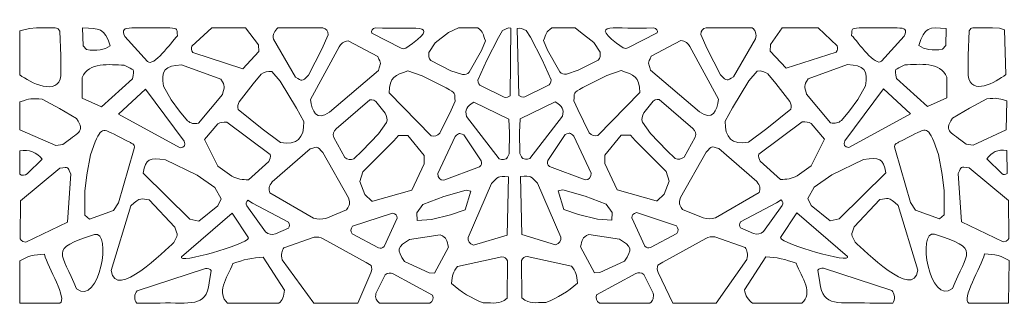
# Model space of a CAD drawing. Header units: centimetres. Extents: x -45 to 63, y 12 to 28.
# Drawn here: x -45.2 to 8.7, y 12.1 to 27.9 of the extents above; entities that cross this region are included whole.
import ezdxf

# ---------------------------------------------------------------- set-up
doc = ezdxf.new("R2010")
doc.units = ezdxf.units.CM
doc.header["$MEASUREMENT"] = 0
doc.layers.add('Katman 1', color=7, linetype='Continuous')

msp = doc.modelspace()

# ---------------------------------------------------------------- linework, layer by layer
at = {"layer": 'Katman 1', "color": 250, "lineweight": 20}
for points, knots in [([(-26.00724, 27.11687), (-26.03307, 27.22849), (-25.99214, 27.39499), (-25.79383, 27.4106), (-23.81508, 27.28617), (-21.95946, 27.80798), (-24.15059, 26.29701), (-24.24113, 26.26128), (-24.32588, 26.26557), (-24.40668, 26.29701), (-24.40668, 26.29701), (-26.00724, 27.11687), (-26.00724, 27.11687)], [0, 0, 0, 0, 0.25, 0.25, 0.25, 0.5, 0.5, 0.5, 0.75, 0.75, 0.75, 1, 1, 1, 1]), ([(-10.45212, 27.13547), (-10.42629, 27.24709), (-10.46722, 27.39499), (-10.66553, 27.4106), (-12.63194, 27.28405), (-14.4796, 27.85202), (-12.30877, 26.31561), (-12.21823, 26.27988), (-12.13348, 26.28417), (-12.05268, 26.31561), (-12.05268, 26.31561), (-10.45212, 27.13547), (-10.45212, 27.13547)], [0, 0, 0, 0, 0.25, 0.25, 0.25, 0.5, 0.5, 0.5, 0.75, 0.75, 0.75, 1, 1, 1, 1]), ([(-45.1742, 27.25541), (-45.1742, 27.25541), (-45.1742, 24.85284), (-45.1742, 24.85284), (-44.63287, 24.41958), (-43.08447, 23.65583), (-42.94752, 24.80252), (-42.94752, 24.80252), (-42.93798, 25.8815), (-42.93798, 25.8815), (-42.93798, 25.8815), (-43.00378, 27.22315), (-43.00378, 27.22315), (-43.13502, 27.46673), (-43.15201, 27.39339), (-43.64356, 27.4106), (-43.64356, 27.4106), (-44.26447, 27.4106), (-44.26447, 27.4106), (-44.26447, 27.4106), (-44.6596, 27.3828), (-44.6596, 27.3828), (-44.6596, 27.3828), (-45.1742, 27.25541), (-45.1742, 27.25541)], [0, 0, 0, 0, 0.125, 0.125, 0.125, 0.25, 0.25, 0.25, 0.375, 0.375, 0.375, 0.5, 0.5, 0.5, 0.625, 0.625, 0.625, 0.75, 0.75, 0.75, 0.875, 0.875, 0.875, 1, 1, 1, 1]), ([(-41.7568, 27.4106), (-41.7568, 27.4106), (-41.72339, 26.42742), (-41.72339, 26.42742), (-41.72339, 26.42742), (-41.54478, 26.22317), (-41.54478, 26.22317), (-41.00406, 26.15754), (-40.55448, 26.19966), (-40.26495, 26.43095), (-40.55204, 27.41704), (-40.84803, 27.38396), (-41.7568, 27.4106)], [0, 0, 0, 0, 0.25, 0.25, 0.25, 0.5, 0.5, 0.5, 0.75, 0.75, 0.75, 1, 1, 1, 1]), ([(-39.46026, 26.93465), (-39.46026, 26.93465), (-38.22472, 25.57568), (-38.22472, 25.57568), (-37.88401, 25.25411), (-36.96682, 26.58905), (-36.59494, 26.97791), (-36.62076, 27.40647), (-36.55953, 27.33624), (-36.99863, 27.4106), (-36.99863, 27.4106), (-39.06824, 27.4106), (-39.06824, 27.4106), (-39.54886, 27.40146), (-39.60829, 27.30677), (-39.46026, 26.93465)], [0, 0, 0, 0, 0.2, 0.2, 0.2, 0.4, 0.4, 0.4, 0.6, 0.6, 0.6, 0.8, 0.8, 0.8, 1, 1, 1, 1]), ([(-35.81573, 26.41519), (-35.81573, 26.41519), (-34.71182, 27.4106), (-34.71182, 27.4106), (-34.71182, 27.4106), (-32.89308, 27.4106), (-32.89308, 27.4106), (-32.89308, 27.4106), (-32.18496, 26.49314), (-32.18496, 26.49314), (-32.18496, 26.49314), (-32.16309, 26.11983), (-32.16309, 26.11983), (-32.16309, 26.11983), (-33.03165, 25.18645), (-33.03165, 25.18645), (-33.03165, 25.18645), (-35.74926, 26.0756), (-35.74926, 26.0756), (-35.83645, 26.17749), (-35.85556, 26.29121), (-35.81573, 26.41519)], [0, 0, 0, 0, 0.14285714, 0.14285714, 0.14285714, 0.28571429, 0.28571429, 0.28571429, 0.42857143, 0.42857143, 0.42857143, 0.57142857, 0.57142857, 0.57142857, 0.71428571, 0.71428571, 0.71428571, 0.85714286, 0.85714286, 0.85714286, 1, 1, 1, 1]), ([(-31.35279, 26.79876), (-31.44115, 27.03361), (-31.27883, 27.27876), (-31.11883, 27.4106), (-31.11883, 27.4106), (-30.82932, 27.4106), (-30.82932, 27.4106), (-30.82932, 27.4106), (-28.67483, 27.4106), (-28.67483, 27.4106), (-28.48546, 27.38062), (-28.38251, 27.23011), (-28.37606, 27.03279), (-28.37606, 27.03279), (-28.71752, 26.25496), (-28.71752, 26.25496), (-28.71752, 26.25496), (-29.45973, 24.82563), (-29.45973, 24.82563), (-29.83744, 24.44785), (-29.78092, 24.51245), (-30.15628, 24.71975), (-30.15628, 24.71975), (-31.35279, 26.79876), (-31.35279, 26.79876)], [0, 0, 0, 0, 0.125, 0.125, 0.125, 0.25, 0.25, 0.25, 0.375, 0.375, 0.375, 0.5, 0.5, 0.5, 0.625, 0.625, 0.625, 0.75, 0.75, 0.75, 0.875, 0.875, 0.875, 1, 1, 1, 1]), ([(-22.78479, 25.62431), (-22.89939, 25.75729), (-22.91862, 25.90737), (-22.89149, 26.06577), (-22.89149, 26.06577), (-22.55004, 26.59132), (-22.55004, 26.59132), (-22.55004, 26.59132), (-21.82445, 27.15892), (-21.82445, 27.15892), (-21.82445, 27.15892), (-21.28818, 27.4106), (-21.28818, 27.4106), (-21.28818, 27.4106), (-20.22482, 27.4106), (-20.22482, 27.4106), (-19.88812, 27.18098), (-19.97923, 27.07382), (-19.81236, 26.70396), (-19.81236, 26.70396), (-20.03182, 26.17088), (-20.03182, 26.17088), (-20.03182, 26.17088), (-20.69339, 24.99364), (-20.69339, 24.99364), (-20.79082, 24.89951), (-20.90722, 24.84741), (-21.05618, 24.86751), (-21.05618, 24.86751), (-21.6964, 25.07772), (-21.6964, 25.07772), (-21.6964, 25.07772), (-22.78479, 25.62431), (-22.78479, 25.62431)], [0, 0, 0, 0, 0.09090909, 0.09090909, 0.09090909, 0.18181818, 0.18181818, 0.18181818, 0.27272727, 0.27272727, 0.27272727, 0.36363636, 0.36363636, 0.36363636, 0.45454545, 0.45454545, 0.45454545, 0.54545455, 0.54545455, 0.54545455, 0.63636364, 0.63636364, 0.63636364, 0.72727273, 0.72727273, 0.72727273, 0.81818182, 0.81818182, 0.81818182, 0.90909091, 0.90909091, 0.90909091, 1, 1, 1, 1]), ([(-20.01049, 24.23684), (-20.16616, 24.28896), (-20.2312, 24.39789), (-20.2239, 24.55217), (-20.2239, 24.55217), (-19.73305, 25.64533), (-19.73305, 25.64533), (-19.73305, 25.64533), (-19.09284, 26.88563), (-19.09284, 26.88563), (-19.09284, 26.88563), (-18.88113, 27.25972), (-18.88113, 27.25972), (-18.71918, 27.32025), (-18.55776, 27.46366), (-18.43498, 27.38903), (-18.43498, 27.38903), (-18.47395, 23.71129), (-18.47395, 23.71129), (-18.55791, 23.63096), (-18.66567, 23.60536), (-18.79406, 23.6272), (-18.79406, 23.6272), (-20.01049, 24.23684), (-20.01049, 24.23684)], [0, 0, 0, 0, 0.125, 0.125, 0.125, 0.25, 0.25, 0.25, 0.375, 0.375, 0.375, 0.5, 0.5, 0.5, 0.625, 0.625, 0.625, 0.75, 0.75, 0.75, 0.875, 0.875, 0.875, 1, 1, 1, 1]), ([(-16.44887, 24.25544), (-16.2932, 24.30756), (-16.22816, 24.41649), (-16.23546, 24.57077), (-16.23546, 24.57077), (-16.72631, 25.66393), (-16.72631, 25.66393), (-16.72631, 25.66393), (-17.36652, 26.90423), (-17.36652, 26.90423), (-17.36652, 26.90423), (-17.58649, 27.26671), (-17.58649, 27.26671), (-17.74844, 27.32724), (-17.96738, 27.45628), (-18.09016, 27.38165), (-18.09016, 27.38165), (-17.98541, 23.72989), (-17.98541, 23.72989), (-17.90145, 23.64956), (-17.79369, 23.62396), (-17.6653, 23.6458), (-17.6653, 23.6458), (-16.44887, 24.25544), (-16.44887, 24.25544)], [0, 0, 0, 0, 0.125, 0.125, 0.125, 0.25, 0.25, 0.25, 0.375, 0.375, 0.375, 0.5, 0.5, 0.5, 0.625, 0.625, 0.625, 0.75, 0.75, 0.75, 0.875, 0.875, 0.875, 1, 1, 1, 1]), ([(-13.67457, 25.64291), (-13.55997, 25.77589), (-13.54074, 25.92597), (-13.56787, 26.08437), (-13.56787, 26.08437), (-13.90932, 26.60992), (-13.90932, 26.60992), (-13.90932, 26.60992), (-14.63491, 27.17752), (-14.63491, 27.17752), (-14.63491, 27.17752), (-14.92885, 27.4106), (-14.92885, 27.4106), (-14.92885, 27.4106), (-16.20374, 27.4106), (-16.20374, 27.4106), (-16.54044, 27.18098), (-16.48013, 27.09242), (-16.647, 26.72256), (-16.647, 26.72256), (-16.42754, 26.18948), (-16.42754, 26.18948), (-16.42754, 26.18948), (-15.76597, 25.01224), (-15.76597, 25.01224), (-15.66854, 24.91811), (-15.55214, 24.86601), (-15.40318, 24.88611), (-15.40318, 24.88611), (-14.76296, 25.09632), (-14.76296, 25.09632), (-14.76296, 25.09632), (-13.67457, 25.64291), (-13.67457, 25.64291)], [0, 0, 0, 0, 0.09090909, 0.09090909, 0.09090909, 0.18181818, 0.18181818, 0.18181818, 0.27272727, 0.27272727, 0.27272727, 0.36363636, 0.36363636, 0.36363636, 0.45454545, 0.45454545, 0.45454545, 0.54545455, 0.54545455, 0.54545455, 0.63636364, 0.63636364, 0.63636364, 0.72727273, 0.72727273, 0.72727273, 0.81818182, 0.81818182, 0.81818182, 0.90909091, 0.90909091, 0.90909091, 1, 1, 1, 1]), ([(-5.10657, 26.81736), (-5.01821, 27.05221), (-5.11338, 27.27876), (-5.27338, 27.4106), (-5.27338, 27.4106), (-5.63254, 27.4106), (-5.63254, 27.4106), (-5.63254, 27.4106), (-7.78806, 27.4106), (-7.78806, 27.4106), (-7.97743, 27.38062), (-8.07685, 27.24871), (-8.0833, 27.05139), (-8.0833, 27.05139), (-7.74184, 26.27356), (-7.74184, 26.27356), (-7.74184, 26.27356), (-6.99963, 24.84423), (-6.99963, 24.84423), (-6.62192, 24.46645), (-6.67844, 24.53105), (-6.30308, 24.73835), (-6.30308, 24.73835), (-5.10657, 26.81736), (-5.10657, 26.81736)], [0, 0, 0, 0, 0.125, 0.125, 0.125, 0.25, 0.25, 0.25, 0.375, 0.375, 0.375, 0.5, 0.5, 0.5, 0.625, 0.625, 0.625, 0.75, 0.75, 0.75, 0.875, 0.875, 0.875, 1, 1, 1, 1]), ([(-0.64363, 26.43379), (-0.64363, 26.43379), (-1.68784, 27.4106), (-1.68784, 27.4106), (-1.68784, 27.4106), (-3.64737, 27.4106), (-3.64737, 27.4106), (-3.64737, 27.4106), (-4.2744, 26.51174), (-4.2744, 26.51174), (-4.2744, 26.51174), (-4.29627, 26.13843), (-4.29627, 26.13843), (-4.29627, 26.13843), (-3.42771, 25.20505), (-3.42771, 25.20505), (-3.42771, 25.20505), (-0.7101, 26.0942), (-0.7101, 26.0942), (-0.62291, 26.19609), (-0.6038, 26.30981), (-0.64363, 26.43379)], [0, 0, 0, 0, 0.14285714, 0.14285714, 0.14285714, 0.28571429, 0.28571429, 0.28571429, 0.42857143, 0.42857143, 0.42857143, 0.57142857, 0.57142857, 0.57142857, 0.71428571, 0.71428571, 0.71428571, 0.85714286, 0.85714286, 0.85714286, 1, 1, 1, 1]), ([(3.0009, 26.95325), (3.0009, 26.95325), (1.76536, 25.59428), (1.76536, 25.59428), (1.42465, 25.27271), (0.50746, 26.60765), (0.13558, 26.99651), (0.1614, 27.42507), (0.10017, 27.33623), (0.53927, 27.41059), (0.53927, 27.41059), (2.60888, 27.4106), (2.60888, 27.4106), (3.0895, 27.40146), (3.14893, 27.32537), (3.0009, 26.95325)], [0, 0, 0, 0, 0.2, 0.2, 0.2, 0.4, 0.4, 0.4, 0.6, 0.6, 0.6, 0.8, 0.8, 0.8, 1, 1, 1, 1]), ([(5.29325, 27.3736), (5.29325, 27.3736), (5.26403, 26.44602), (5.26403, 26.44602), (5.26403, 26.44602), (5.08542, 26.24177), (5.08542, 26.24177), (4.5447, 26.17614), (4.09512, 26.21826), (3.80559, 26.44955), (4.08984, 27.46967), (4.37512, 27.45904), (5.29325, 27.3736)], [0, 0, 0, 0, 0.25, 0.25, 0.25, 0.5, 0.5, 0.5, 0.75, 0.75, 0.75, 1, 1, 1, 1]), ([(8.46163, 27.30776), (8.46163, 27.30776), (8.53891, 24.87144), (8.53891, 24.87144), (7.99758, 24.43818), (6.62511, 23.67443), (6.48816, 24.82112), (6.48816, 24.82112), (6.47862, 25.9001), (6.47862, 25.9001), (6.47862, 25.9001), (6.54442, 27.24175), (6.54442, 27.24175), (6.67566, 27.48533), (6.6952, 27.39339), (7.18675, 27.4106), (7.18675, 27.4106), (7.80511, 27.4106), (7.80511, 27.4106), (7.80511, 27.4106), (8.20024, 27.4014), (8.20024, 27.4014), (8.20024, 27.4014), (8.46163, 27.30776), (8.46163, 27.30776)], [0, 0, 0, 0, 0.125, 0.125, 0.125, 0.25, 0.25, 0.25, 0.375, 0.375, 0.375, 0.5, 0.5, 0.5, 0.625, 0.625, 0.625, 0.75, 0.75, 0.75, 0.875, 0.875, 0.875, 1, 1, 1, 1]), ([(-29.3364, 23.50107), (-29.3364, 23.50107), (-27.78817, 26.36834), (-27.78817, 26.36834), (-27.68599, 26.54768), (-27.53062, 26.66881), (-27.29734, 26.70469), (-27.29734, 26.70469), (-25.67913, 25.85453), (-25.67913, 25.85453), (-25.47214, 25.40141), (-25.51269, 25.55891), (-25.64046, 25.08066), (-25.64046, 25.08066), (-28.31205, 22.80734), (-28.31205, 22.80734), (-29.02477, 22.30585), (-29.26772, 22.87358), (-29.3364, 23.50107)], [0, 0, 0, 0, 0.16666667, 0.16666667, 0.16666667, 0.33333333, 0.33333333, 0.33333333, 0.5, 0.5, 0.5, 0.66666667, 0.66666667, 0.66666667, 0.83333333, 0.83333333, 0.83333333, 1, 1, 1, 1]), ([(-7.12296, 23.51967), (-7.12296, 23.51967), (-8.67119, 26.38694), (-8.67119, 26.38694), (-8.77337, 26.56628), (-8.92874, 26.68741), (-9.16202, 26.72329), (-9.16202, 26.72329), (-10.78023, 25.87313), (-10.78023, 25.87313), (-10.98722, 25.42001), (-10.94667, 25.57751), (-10.8189, 25.09926), (-10.8189, 25.09926), (-8.14731, 22.82594), (-8.14731, 22.82594), (-7.43459, 22.32445), (-7.19164, 22.89218), (-7.12296, 23.51967)], [0, 0, 0, 0, 0.16666667, 0.16666667, 0.16666667, 0.33333333, 0.33333333, 0.33333333, 0.5, 0.5, 0.5, 0.66666667, 0.66666667, 0.66666667, 0.83333333, 0.83333333, 0.83333333, 1, 1, 1, 1]), ([(-40.73658, 23.10133), (-40.73658, 23.10133), (-39.04319, 24.63043), (-39.04319, 24.63043), (-38.93411, 25.22949), (-38.91999, 25.07585), (-39.4947, 25.37382), (-40.25505, 25.4053), (-41.45846, 25.56263), (-41.77417, 24.7024), (-41.77417, 24.7024), (-41.77417, 23.99917), (-41.77417, 23.99917), (-41.77417, 23.99917), (-41.78083, 23.57396), (-41.78083, 23.57396), (-41.78083, 23.57396), (-40.73658, 23.10133), (-40.73658, 23.10133)], [0, 0, 0, 0, 0.16666667, 0.16666667, 0.16666667, 0.33333333, 0.33333333, 0.33333333, 0.5, 0.5, 0.5, 0.66666667, 0.66666667, 0.66666667, 0.83333333, 0.83333333, 0.83333333, 1, 1, 1, 1]), ([(-36.0374, 22.34485), (-35.88658, 22.20953), (-35.69256, 22.15331), (-35.43986, 22.21872), (-35.43986, 22.21872), (-34.13807, 23.77436), (-34.13807, 23.77436), (-34.0334, 24.26924), (-33.9753, 24.1807), (-34.22343, 24.61524), (-34.22343, 24.61524), (-36.37885, 25.39306), (-36.37885, 25.39306), (-37.25669, 25.35979), (-37.50793, 25.07178), (-37.36053, 24.23684), (-37.36053, 24.23684), (-36.93372, 23.48005), (-36.93372, 23.48005), (-36.93372, 23.48005), (-36.48556, 22.87041), (-36.48556, 22.87041), (-36.48556, 22.87041), (-36.0374, 22.34485), (-36.0374, 22.34485)], [0, 0, 0, 0, 0.125, 0.125, 0.125, 0.25, 0.25, 0.25, 0.375, 0.375, 0.375, 0.5, 0.5, 0.5, 0.625, 0.625, 0.625, 0.75, 0.75, 0.75, 0.875, 0.875, 0.875, 1, 1, 1, 1]), ([(-0.42196, 22.36345), (-0.57278, 22.22813), (-0.7668, 22.17191), (-1.0195, 22.23732), (-1.0195, 22.23732), (-2.32129, 23.79296), (-2.32129, 23.79296), (-2.42596, 24.28784), (-2.48406, 24.1993), (-2.23593, 24.63384), (-2.23593, 24.63384), (-0.08051, 25.41166), (-0.08051, 25.41166), (0.79733, 25.37839), (1.04857, 25.09038), (0.90117, 24.25544), (0.90117, 24.25544), (0.47436, 23.49865), (0.47436, 23.49865), (0.47436, 23.49865), (0.0262, 22.88901), (0.0262, 22.88901), (0.0262, 22.88901), (-0.42196, 22.36345), (-0.42196, 22.36345)], [0, 0, 0, 0, 0.125, 0.125, 0.125, 0.25, 0.25, 0.25, 0.375, 0.375, 0.375, 0.5, 0.5, 0.5, 0.625, 0.625, 0.625, 0.75, 0.75, 0.75, 0.875, 0.875, 0.875, 1, 1, 1, 1]), ([(4.27722, 23.11993), (4.27722, 23.11993), (2.58383, 24.64903), (2.58383, 24.64903), (2.47475, 25.24809), (2.46063, 25.09445), (3.03534, 25.39242), (3.79569, 25.4239), (4.9991, 25.58123), (5.31481, 24.721), (5.31481, 24.721), (5.31481, 24.01777), (5.31481, 24.01777), (5.31481, 24.01777), (5.32147, 23.59256), (5.32147, 23.59256), (5.32147, 23.59256), (4.27722, 23.11993), (4.27722, 23.11993)], [0, 0, 0, 0, 0.16666667, 0.16666667, 0.16666667, 0.33333333, 0.33333333, 0.33333333, 0.5, 0.5, 0.5, 0.66666667, 0.66666667, 0.66666667, 0.83333333, 0.83333333, 0.83333333, 1, 1, 1, 1]), ([(-33.28444, 22.9545), (-33.3213, 23.11378), (-33.29549, 23.25261), (-33.22042, 23.37493), (-33.22042, 23.37493), (-32.47349, 24.36298), (-32.47349, 24.36298), (-32.47349, 24.36298), (-32.02534, 24.88853), (-32.02534, 24.88853), (-31.87002, 25.00999), (-31.67986, 25.06279), (-31.44913, 25.03569), (-31.44913, 25.03569), (-31.00098, 24.51013), (-31.00098, 24.51013), (-31.00098, 24.51013), (-30.10467, 23.03859), (-30.10467, 23.03859), (-30.10467, 23.03859), (-29.69919, 22.30281), (-29.69919, 22.30281), (-29.69919, 21.38463), (-30.05633, 21.00944), (-30.97964, 21.16761), (-30.97964, 21.16761), (-31.98266, 21.90338), (-31.98266, 21.90338), (-31.98266, 21.90338), (-33.28444, 22.9545), (-33.28444, 22.9545)], [0, 0, 0, 0, 0.1, 0.1, 0.1, 0.2, 0.2, 0.2, 0.3, 0.3, 0.3, 0.4, 0.4, 0.4, 0.5, 0.5, 0.5, 0.6, 0.6, 0.6, 0.7, 0.7, 0.7, 0.8, 0.8, 0.8, 0.9, 0.9, 0.9, 1, 1, 1, 1]), ([(-25.06131, 23.87011), (-25.0327, 24.75018), (-24.74238, 24.83103), (-24.03565, 25.06283), (-24.03565, 25.06283), (-23.26666, 24.7875), (-23.26666, 24.7875), (-23.26666, 24.7875), (-21.95043, 24.14734), (-21.95043, 24.14734), (-21.38491, 23.80757), (-21.50289, 23.89171), (-21.46882, 23.41928), (-21.46882, 23.41928), (-21.67506, 22.93347), (-21.67506, 22.93347), (-21.67506, 22.93347), (-22.29394, 21.67214), (-22.29394, 21.67214), (-22.42812, 21.52784), (-22.5857, 21.48333), (-22.76345, 21.52499), (-22.76345, 21.52499), (-25.06131, 23.87011), (-25.06131, 23.87011)], [0, 0, 0, 0, 0.125, 0.125, 0.125, 0.25, 0.25, 0.25, 0.375, 0.375, 0.375, 0.5, 0.5, 0.5, 0.625, 0.625, 0.625, 0.75, 0.75, 0.75, 0.875, 0.875, 0.875, 1, 1, 1, 1]), ([(-11.39805, 23.88871), (-11.42666, 24.76878), (-11.71698, 24.84963), (-12.42371, 25.08143), (-12.42371, 25.08143), (-13.1927, 24.8061), (-13.1927, 24.8061), (-13.1927, 24.8061), (-14.50893, 24.16594), (-14.50893, 24.16594), (-15.07445, 23.82617), (-14.95647, 23.91031), (-14.99054, 23.43788), (-14.99054, 23.43788), (-14.7843, 22.95207), (-14.7843, 22.95207), (-14.7843, 22.95207), (-14.16542, 21.69074), (-14.16542, 21.69074), (-14.03124, 21.54644), (-13.87366, 21.50193), (-13.69591, 21.54359), (-13.69591, 21.54359), (-11.39805, 23.88871), (-11.39805, 23.88871)], [0, 0, 0, 0, 0.125, 0.125, 0.125, 0.25, 0.25, 0.25, 0.375, 0.375, 0.375, 0.5, 0.5, 0.5, 0.625, 0.625, 0.625, 0.75, 0.75, 0.75, 0.875, 0.875, 0.875, 1, 1, 1, 1]), ([(-3.17492, 22.9731), (-3.13806, 23.13238), (-3.16387, 23.27121), (-3.23894, 23.39353), (-3.23894, 23.39353), (-3.98587, 24.38158), (-3.98587, 24.38158), (-3.98587, 24.38158), (-4.43402, 24.90713), (-4.43402, 24.90713), (-4.58934, 25.02859), (-4.7795, 25.08139), (-5.01023, 25.05429), (-5.01023, 25.05429), (-5.45838, 24.52873), (-5.45838, 24.52873), (-5.45838, 24.52873), (-6.35469, 23.05719), (-6.35469, 23.05719), (-6.35469, 23.05719), (-6.76017, 22.32141), (-6.76017, 22.32141), (-6.76017, 21.40323), (-6.40303, 21.02804), (-5.47972, 21.18621), (-5.47972, 21.18621), (-4.4767, 21.92198), (-4.4767, 21.92198), (-4.4767, 21.92198), (-3.17492, 22.9731), (-3.17492, 22.9731)], [0, 0, 0, 0, 0.1, 0.1, 0.1, 0.2, 0.2, 0.2, 0.3, 0.3, 0.3, 0.4, 0.4, 0.4, 0.5, 0.5, 0.5, 0.6, 0.6, 0.6, 0.7, 0.7, 0.7, 0.8, 0.8, 0.8, 0.9, 0.9, 0.9, 1, 1, 1, 1]), ([(-39.80521, 22.71211), (-39.80521, 22.71211), (-38.33761, 24.07439), (-38.33761, 24.07439), (-38.33761, 24.07439), (-36.22087, 21.23861), (-36.22087, 21.23861), (-36.13258, 21.02146), (-36.20463, 20.8991), (-36.44666, 20.87719), (-36.44666, 20.87719), (-39.80521, 22.71211), (-39.80521, 22.71211)], [0, 0, 0, 0, 0.25, 0.25, 0.25, 0.5, 0.5, 0.5, 0.75, 0.75, 0.75, 1, 1, 1, 1]), ([(3.34585, 22.73071), (3.34585, 22.73071), (1.87825, 24.09299), (1.87825, 24.09299), (1.87825, 24.09299), (-0.23849, 21.25721), (-0.23849, 21.25721), (-0.32678, 21.04006), (-0.25473, 20.9177), (-0.0127, 20.89579), (-0.0127, 20.89579), (3.34585, 22.73071), (3.34585, 22.73071)], [0, 0, 0, 0, 0.25, 0.25, 0.25, 0.5, 0.5, 0.5, 0.75, 0.75, 0.75, 1, 1, 1, 1]), ([(-45.1742, 23.38184), (-45.1742, 23.38184), (-45.1742, 21.8489), (-45.1742, 21.8489), (-45.1742, 21.8489), (-43.21023, 21.00641), (-43.21023, 21.00641), (-43.21023, 21.00641), (-42.8334, 21.05057), (-42.8334, 21.05057), (-42.03747, 21.72138), (-41.57476, 21.69866), (-42.09129, 22.46189), (-42.09129, 22.46189), (-43.02265, 23.01792), (-43.02265, 23.01792), (-43.02265, 23.01792), (-43.95402, 23.51836), (-43.95402, 23.51836), (-44.52859, 23.57496), (-44.62357, 23.55312), (-45.1742, 23.38184)], [0, 0, 0, 0, 0.14285714, 0.14285714, 0.14285714, 0.28571429, 0.28571429, 0.28571429, 0.42857143, 0.42857143, 0.42857143, 0.57142857, 0.57142857, 0.57142857, 0.71428571, 0.71428571, 0.71428571, 0.85714286, 0.85714286, 0.85714286, 1, 1, 1, 1]), ([(-28.07729, 21.4409), (-28.14946, 21.62814), (-28.08842, 21.77763), (-27.94925, 21.90338), (-27.94925, 21.90338), (-26.11394, 23.48005), (-26.11394, 23.48005), (-25.94404, 23.51808), (-25.81155, 23.45477), (-25.70847, 23.31188), (-25.70847, 23.31188), (-25.28165, 22.76529), (-25.28165, 22.76529), (-25.17829, 22.59712), (-25.13265, 22.42894), (-25.19629, 22.26076), (-25.19629, 22.26076), (-25.64559, 21.63375), (-25.64559, 21.63375), (-25.64559, 21.63375), (-26.52057, 20.70878), (-26.52057, 20.70878), (-26.52057, 20.70878), (-26.98892, 20.26366), (-26.98892, 20.26366), (-27.16104, 20.20871), (-27.32459, 20.23796), (-27.48, 20.3475), (-27.48, 20.3475), (-28.07729, 21.4409), (-28.07729, 21.4409)], [0, 0, 0, 0, 0.1, 0.1, 0.1, 0.2, 0.2, 0.2, 0.3, 0.3, 0.3, 0.4, 0.4, 0.4, 0.5, 0.5, 0.5, 0.6, 0.6, 0.6, 0.7, 0.7, 0.7, 0.8, 0.8, 0.8, 0.9, 0.9, 0.9, 1, 1, 1, 1]), ([(-20.84278, 22.5761), (-20.92904, 22.97975), (-20.87206, 23.09918), (-20.43727, 23.35565), (-20.43727, 23.35565), (-18.53146, 22.44122), (-18.53146, 22.44122), (-18.53146, 22.44122), (-18.49529, 21.69317), (-18.49529, 21.69317), (-18.49529, 21.69317), (-18.51663, 20.53695), (-18.51663, 20.53695), (-18.67523, 20.25307), (-18.63951, 20.19418), (-19.07149, 20.26366), (-19.07149, 20.26366), (-20.84278, 22.5761), (-20.84278, 22.5761)], [0, 0, 0, 0, 0.16666667, 0.16666667, 0.16666667, 0.33333333, 0.33333333, 0.33333333, 0.5, 0.5, 0.5, 0.66666667, 0.66666667, 0.66666667, 0.83333333, 0.83333333, 0.83333333, 1, 1, 1, 1]), ([(-15.61658, 22.5947), (-15.53032, 22.99835), (-15.5873, 23.11778), (-16.02209, 23.37425), (-16.02209, 23.37425), (-17.9279, 22.45982), (-17.9279, 22.45982), (-17.9279, 22.45982), (-17.96407, 21.71177), (-17.96407, 21.71177), (-17.96407, 21.71177), (-17.94273, 20.55555), (-17.94273, 20.55555), (-17.78413, 20.27167), (-17.81985, 20.21278), (-17.38787, 20.28226), (-17.38787, 20.28226), (-15.61658, 22.5947), (-15.61658, 22.5947)], [0, 0, 0, 0, 0.16666667, 0.16666667, 0.16666667, 0.33333333, 0.33333333, 0.33333333, 0.5, 0.5, 0.5, 0.66666667, 0.66666667, 0.66666667, 0.83333333, 0.83333333, 0.83333333, 1, 1, 1, 1]), ([(-8.38207, 21.4595), (-8.3099, 21.64674), (-8.37094, 21.79623), (-8.51011, 21.92198), (-8.51011, 21.92198), (-10.34542, 23.49865), (-10.34542, 23.49865), (-10.51532, 23.53668), (-10.64781, 23.47337), (-10.75089, 23.33048), (-10.75089, 23.33048), (-11.17771, 22.78389), (-11.17771, 22.78389), (-11.28107, 22.61572), (-11.32671, 22.44754), (-11.26307, 22.27936), (-11.26307, 22.27936), (-10.81377, 21.65235), (-10.81377, 21.65235), (-10.81377, 21.65235), (-9.93879, 20.72738), (-9.93879, 20.72738), (-9.93879, 20.72738), (-9.47044, 20.28226), (-9.47044, 20.28226), (-9.29832, 20.22731), (-9.13477, 20.25656), (-8.97936, 20.3661), (-8.97936, 20.3661), (-8.38207, 21.4595), (-8.38207, 21.4595)], [0, 0, 0, 0, 0.1, 0.1, 0.1, 0.2, 0.2, 0.2, 0.3, 0.3, 0.3, 0.4, 0.4, 0.4, 0.5, 0.5, 0.5, 0.6, 0.6, 0.6, 0.7, 0.7, 0.7, 0.8, 0.8, 0.8, 0.9, 0.9, 0.9, 1, 1, 1, 1]), ([(8.59536, 23.42575), (8.59536, 23.42575), (8.55714, 21.85906), (8.55714, 21.85906), (8.55714, 21.85906), (6.75087, 21.02501), (6.75087, 21.02501), (6.75087, 21.02501), (6.37404, 21.06917), (6.37404, 21.06917), (5.57811, 21.73998), (5.1154, 21.71726), (5.63193, 22.48049), (5.63193, 22.48049), (6.56329, 23.03652), (6.56329, 23.03652), (6.56329, 23.03652), (7.49466, 23.53696), (7.49466, 23.53696), (8.06923, 23.59356), (8.04473, 23.59703), (8.59536, 23.42575)], [0, 0, 0, 0, 0.14285714, 0.14285714, 0.14285714, 0.28571429, 0.28571429, 0.28571429, 0.42857143, 0.42857143, 0.42857143, 0.57142857, 0.57142857, 0.57142857, 0.71428571, 0.71428571, 0.71428571, 0.85714286, 0.85714286, 0.85714286, 1, 1, 1, 1]), ([(-41.07727, 21.20054), (-41.07727, 21.20054), (-41.32927, 20.48796), (-41.32927, 20.48796), (-41.32927, 20.48796), (-41.52683, 19.4037), (-41.52683, 19.4037), (-41.52683, 19.4037), (-41.63972, 18.51404), (-41.63972, 18.51404), (-41.63972, 18.51404), (-41.63972, 17.20736), (-41.63972, 17.20736), (-41.63972, 17.20736), (-41.38571, 16.98495), (-41.38571, 16.98495), (-41.38571, 16.98495), (-40.07079, 17.46031), (-40.07079, 17.46031), (-40.07079, 17.46031), (-39.80521, 17.8746), (-39.80521, 17.8746), (-39.80521, 17.8746), (-38.98674, 20.71038), (-38.98674, 20.71038), (-38.84077, 21.09647), (-39.06038, 21.07653), (-39.15609, 21.1552), (-40.70229, 21.91283), (-40.61361, 22.14443), (-41.07727, 21.20054)], [0, 0, 0, 0, 0.1, 0.1, 0.1, 0.2, 0.2, 0.2, 0.3, 0.3, 0.3, 0.4, 0.4, 0.4, 0.5, 0.5, 0.5, 0.6, 0.6, 0.6, 0.7, 0.7, 0.7, 0.8, 0.8, 0.8, 0.9, 0.9, 0.9, 1, 1, 1, 1]), ([(-35.12018, 21.32202), (-35.12018, 21.32202), (-34.38637, 22.18387), (-34.38637, 22.18387), (-34.25021, 22.25381), (-34.09299, 22.28646), (-33.90658, 22.26728), (-33.90658, 22.26728), (-31.53583, 20.51576), (-31.53583, 20.51576), (-31.51376, 20.37364), (-31.53801, 20.24293), (-31.6205, 20.12655), (-31.6205, 20.12655), (-32.7212, 19.12568), (-32.7212, 19.12568), (-33.04028, 19.12542), (-33.34448, 19.17896), (-33.62434, 19.3203), (-33.62434, 19.3203), (-34.38637, 19.87632), (-34.38637, 19.87632), (-34.38637, 19.87632), (-35.12018, 21.32202), (-35.12018, 21.32202)], [0, 0, 0, 0, 0.125, 0.125, 0.125, 0.25, 0.25, 0.25, 0.375, 0.375, 0.375, 0.5, 0.5, 0.5, 0.625, 0.625, 0.625, 0.75, 0.75, 0.75, 0.875, 0.875, 0.875, 1, 1, 1, 1]), ([(-1.33918, 21.34062), (-1.33918, 21.34062), (-2.07299, 22.20247), (-2.07299, 22.20247), (-2.20915, 22.27241), (-2.36637, 22.30506), (-2.55278, 22.28588), (-2.55278, 22.28588), (-4.92353, 20.53436), (-4.92353, 20.53436), (-4.9456, 20.39224), (-4.92135, 20.26153), (-4.83886, 20.14515), (-4.83886, 20.14515), (-3.73816, 19.14428), (-3.73816, 19.14428), (-3.41908, 19.14402), (-3.11488, 19.19756), (-2.83502, 19.3389), (-2.83502, 19.3389), (-2.07299, 19.89492), (-2.07299, 19.89492), (-2.07299, 19.89492), (-1.33918, 21.34062), (-1.33918, 21.34062)], [0, 0, 0, 0, 0.125, 0.125, 0.125, 0.25, 0.25, 0.25, 0.375, 0.375, 0.375, 0.5, 0.5, 0.5, 0.625, 0.625, 0.625, 0.75, 0.75, 0.75, 0.875, 0.875, 0.875, 1, 1, 1, 1]), ([(4.61791, 21.21914), (4.61791, 21.21914), (4.86991, 20.50656), (4.86991, 20.50656), (4.86991, 20.50656), (5.06747, 19.4223), (5.06747, 19.4223), (5.06747, 19.4223), (5.18036, 18.53264), (5.18036, 18.53264), (5.18036, 18.53264), (5.18036, 17.22596), (5.18036, 17.22596), (5.18036, 17.22596), (4.92635, 17.00355), (4.92635, 17.00355), (4.92635, 17.00355), (3.61143, 17.47891), (3.61143, 17.47891), (3.61143, 17.47891), (3.34585, 17.8932), (3.34585, 17.8932), (3.34585, 17.8932), (2.52738, 20.72898), (2.52738, 20.72898), (2.38141, 21.11507), (2.60102, 21.09513), (2.69673, 21.1738), (4.24293, 21.93143), (4.15425, 22.16303), (4.61791, 21.21914)], [0, 0, 0, 0, 0.1, 0.1, 0.1, 0.2, 0.2, 0.2, 0.3, 0.3, 0.3, 0.4, 0.4, 0.4, 0.5, 0.5, 0.5, 0.6, 0.6, 0.6, 0.7, 0.7, 0.7, 0.8, 0.8, 0.8, 0.9, 0.9, 0.9, 1, 1, 1, 1]), ([(-22.40065, 19.46482), (-22.40065, 19.46482), (-21.46165, 21.48295), (-21.46165, 21.48295), (-21.21578, 21.70149), (-21.29408, 21.66882), (-20.99216, 21.58806), (-20.99216, 21.58806), (-20.05316, 20.15855), (-20.05316, 20.15855), (-19.98647, 20.02533), (-20.00926, 19.91855), (-20.13853, 19.84323), (-20.13853, 19.84323), (-22.08053, 19.10745), (-22.08053, 19.10745), (-22.30069, 19.11483), (-22.39604, 19.24512), (-22.40065, 19.46482)], [0, 0, 0, 0, 0.16666667, 0.16666667, 0.16666667, 0.33333333, 0.33333333, 0.33333333, 0.5, 0.5, 0.5, 0.66666667, 0.66666667, 0.66666667, 0.83333333, 0.83333333, 0.83333333, 1, 1, 1, 1]), ([(-14.05871, 19.48342), (-14.05871, 19.48342), (-14.99771, 21.50155), (-14.99771, 21.50155), (-15.24358, 21.72009), (-15.16528, 21.68742), (-15.4672, 21.60666), (-15.4672, 21.60666), (-16.4062, 20.17715), (-16.4062, 20.17715), (-16.47289, 20.04393), (-16.4501, 19.93715), (-16.32083, 19.86183), (-16.32083, 19.86183), (-14.37883, 19.12605), (-14.37883, 19.12605), (-14.15867, 19.13343), (-14.06332, 19.26372), (-14.05871, 19.48342)], [0, 0, 0, 0, 0.16666667, 0.16666667, 0.16666667, 0.33333333, 0.33333333, 0.33333333, 0.5, 0.5, 0.5, 0.66666667, 0.66666667, 0.66666667, 0.83333333, 0.83333333, 0.83333333, 1, 1, 1, 1]), ([(-9.8119, 19.06298), (-9.8119, 19.06298), (-9.96129, 19.58853), (-9.96129, 19.58853), (-9.96129, 19.58853), (-11.6472, 21.27031), (-11.6472, 21.27031), (-11.6472, 21.27031), (-11.9033, 21.56462), (-11.9033, 21.56462), (-11.9033, 21.56462), (-12.41547, 21.56462), (-12.41547, 21.56462), (-12.41547, 21.56462), (-13.31178, 20.47146), (-13.31178, 20.47146), (-13.31178, 20.47146), (-13.31178, 20.00898), (-13.31178, 20.00898), (-13.31178, 20.00898), (-12.62888, 18.57947), (-12.62888, 18.57947), (-12.62888, 18.57947), (-10.51614, 17.99085), (-10.51614, 17.99085), (-10.51614, 17.99085), (-10.45212, 17.99085), (-10.45212, 17.99085), (-10.45212, 17.99085), (-10.06799, 18.34823), (-10.06799, 18.34823), (-10.06799, 18.34823), (-9.8119, 19.06298), (-9.8119, 19.06298)], [0, 0, 0, 0, 0.09090909, 0.09090909, 0.09090909, 0.18181818, 0.18181818, 0.18181818, 0.27272727, 0.27272727, 0.27272727, 0.36363636, 0.36363636, 0.36363636, 0.45454545, 0.45454545, 0.45454545, 0.54545455, 0.54545455, 0.54545455, 0.63636364, 0.63636364, 0.63636364, 0.72727273, 0.72727273, 0.72727273, 0.81818182, 0.81818182, 0.81818182, 0.90909091, 0.90909091, 0.90909091, 1, 1, 1, 1]), ([(-26.64746, 19.04438), (-26.64746, 19.04438), (-26.49807, 19.56993), (-26.49807, 19.56993), (-26.49807, 19.56993), (-24.81216, 21.25171), (-24.81216, 21.25171), (-24.81216, 21.25171), (-24.55606, 21.54602), (-24.55606, 21.54602), (-24.55606, 21.54602), (-24.04389, 21.54602), (-24.04389, 21.54602), (-24.04389, 21.54602), (-23.14758, 20.45286), (-23.14758, 20.45286), (-23.14758, 20.45286), (-23.14758, 19.99038), (-23.14758, 19.99038), (-23.14758, 19.99038), (-23.83048, 18.56087), (-23.83048, 18.56087), (-23.83048, 18.56087), (-25.94322, 17.97225), (-25.94322, 17.97225), (-25.94322, 17.97225), (-26.00724, 17.97225), (-26.00724, 17.97225), (-26.00724, 17.97225), (-26.39137, 18.32963), (-26.39137, 18.32963), (-26.39137, 18.32963), (-26.64746, 19.04438), (-26.64746, 19.04438)], [0, 0, 0, 0, 0.09090909, 0.09090909, 0.09090909, 0.18181818, 0.18181818, 0.18181818, 0.27272727, 0.27272727, 0.27272727, 0.36363636, 0.36363636, 0.36363636, 0.45454545, 0.45454545, 0.45454545, 0.54545455, 0.54545455, 0.54545455, 0.63636364, 0.63636364, 0.63636364, 0.72727273, 0.72727273, 0.72727273, 0.81818182, 0.81818182, 0.81818182, 0.90909091, 0.90909091, 0.90909091, 1, 1, 1, 1]), ([(-45.1742, 20.71203), (-45.1742, 20.71203), (-45.1742, 19.43136), (-45.1742, 19.43136), (-45.07959, 19.34561), (-44.8735, 19.37039), (-44.77888, 19.44512), (-44.77888, 19.44512), (-43.95869, 20.25325), (-43.95869, 20.25325), (-44.2433, 20.6278), (-44.68529, 20.79045), (-45.1742, 20.71203)], [0, 0, 0, 0, 0.25, 0.25, 0.25, 0.5, 0.5, 0.5, 0.75, 0.75, 0.75, 1, 1, 1, 1]), ([(-31.55169, 18.4108), (-31.64367, 18.60006), (-31.60712, 18.80082), (-31.4226, 19.01485), (-31.4226, 19.01485), (-29.35709, 20.81107), (-29.35709, 20.81107), (-28.89118, 20.94494), (-29.01582, 20.97017), (-28.67935, 20.62033), (-28.67935, 20.62033), (-27.27546, 18.14057), (-27.27546, 18.14057), (-27.18488, 17.74584), (-27.17197, 17.82234), (-27.38841, 17.48885), (-27.38841, 17.48885), (-28.50185, 17.02787), (-28.50185, 17.02787), (-28.71522, 16.97139), (-28.94108, 16.97643), (-29.17958, 17.04377), (-29.17958, 17.04377), (-31.55169, 18.4108), (-31.55169, 18.4108)], [0, 0, 0, 0, 0.125, 0.125, 0.125, 0.25, 0.25, 0.25, 0.375, 0.375, 0.375, 0.5, 0.5, 0.5, 0.625, 0.625, 0.625, 0.75, 0.75, 0.75, 0.875, 0.875, 0.875, 1, 1, 1, 1]), ([(-4.90767, 18.4294), (-4.81569, 18.61866), (-4.85224, 18.81942), (-5.03676, 19.03345), (-5.03676, 19.03345), (-7.10227, 20.82967), (-7.10227, 20.82967), (-7.56818, 20.96354), (-7.44354, 20.98877), (-7.78001, 20.63893), (-7.78001, 20.63893), (-9.1839, 18.15917), (-9.1839, 18.15917), (-9.27448, 17.76444), (-9.28739, 17.84094), (-9.07095, 17.50745), (-9.07095, 17.50745), (-7.95751, 17.04647), (-7.95751, 17.04647), (-7.74414, 16.98999), (-7.51828, 16.99503), (-7.27978, 17.06237), (-7.27978, 17.06237), (-4.90767, 18.4294), (-4.90767, 18.4294)], [0, 0, 0, 0, 0.125, 0.125, 0.125, 0.25, 0.25, 0.25, 0.375, 0.375, 0.375, 0.5, 0.5, 0.5, 0.625, 0.625, 0.625, 0.75, 0.75, 0.75, 0.875, 0.875, 0.875, 1, 1, 1, 1]), ([(8.58321, 20.72219), (8.58321, 20.72219), (8.60337, 19.47527), (8.60337, 19.47527), (8.50876, 19.38952), (8.41414, 19.38899), (8.31952, 19.46372), (8.31952, 19.46372), (7.49933, 20.27185), (7.49933, 20.27185), (7.78394, 20.6464), (8.0943, 20.80061), (8.58321, 20.72219)], [0, 0, 0, 0, 0.25, 0.25, 0.25, 0.5, 0.5, 0.5, 0.75, 0.75, 0.75, 1, 1, 1, 1]), ([(-38.46625, 19.49806), (-38.31281, 20.30155), (-38.12122, 20.3405), (-37.25123, 20.21679), (-37.25123, 20.21679), (-35.51529, 19.3759), (-35.51529, 19.3759), (-35.51529, 19.3759), (-34.55849, 18.7155), (-34.55849, 18.7155), (-34.55849, 18.7155), (-34.21703, 18.09702), (-34.21703, 18.09702), (-34.21703, 18.09702), (-34.38637, 17.70779), (-34.38637, 17.70779), (-34.38637, 17.70779), (-35.43063, 16.87374), (-35.43063, 16.87374), (-35.43063, 16.87374), (-35.91042, 16.98495), (-35.91042, 16.98495), (-35.91042, 16.98495), (-38.46625, 19.49806), (-38.46625, 19.49806)], [0, 0, 0, 0, 0.125, 0.125, 0.125, 0.25, 0.25, 0.25, 0.375, 0.375, 0.375, 0.5, 0.5, 0.5, 0.625, 0.625, 0.625, 0.75, 0.75, 0.75, 0.875, 0.875, 0.875, 1, 1, 1, 1]), ([(2.00689, 19.51666), (1.85345, 20.32015), (1.66186, 20.3591), (0.79187, 20.23539), (0.79187, 20.23539), (-0.94407, 19.3945), (-0.94407, 19.3945), (-0.94407, 19.3945), (-1.90087, 18.7341), (-1.90087, 18.7341), (-1.90087, 18.7341), (-2.24233, 18.11562), (-2.24233, 18.11562), (-2.24233, 18.11562), (-2.07299, 17.72639), (-2.07299, 17.72639), (-2.07299, 17.72639), (-1.02873, 16.89234), (-1.02873, 16.89234), (-1.02873, 16.89234), (-0.54894, 17.00355), (-0.54894, 17.00355), (-0.54894, 17.00355), (2.00689, 19.51666), (2.00689, 19.51666)], [0, 0, 0, 0, 0.125, 0.125, 0.125, 0.25, 0.25, 0.25, 0.375, 0.375, 0.375, 0.5, 0.5, 0.5, 0.625, 0.625, 0.625, 0.75, 0.75, 0.75, 0.875, 0.875, 0.875, 1, 1, 1, 1]), ([(-45.13938, 17.98581), (-45.13938, 17.98581), (-45.16761, 16.01189), (-45.16761, 16.01189), (-45.18061, 15.86522), (-45.09595, 15.76382), (-44.85716, 15.73387), (-44.85716, 15.73387), (-42.58999, 16.81019), (-42.58999, 16.81019), (-42.58999, 16.81019), (-42.40174, 19.4593), (-42.40174, 19.4593), (-42.61286, 19.85964), (-42.4865, 19.83128), (-42.99443, 19.76512), (-42.99443, 19.76512), (-45.13938, 17.98581), (-45.13938, 17.98581)], [0, 0, 0, 0, 0.16666667, 0.16666667, 0.16666667, 0.33333333, 0.33333333, 0.33333333, 0.5, 0.5, 0.5, 0.66666667, 0.66666667, 0.66666667, 0.83333333, 0.83333333, 0.83333333, 1, 1, 1, 1]), ([(8.68002, 18.00441), (8.68002, 18.00441), (8.70825, 16.03049), (8.70825, 16.03049), (8.72125, 15.88382), (8.63659, 15.78242), (8.3978, 15.75247), (8.3978, 15.75247), (6.13063, 16.82879), (6.13063, 16.82879), (6.13063, 16.82879), (5.94238, 19.4779), (5.94238, 19.4779), (6.1535, 19.87824), (6.02714, 19.84988), (6.53507, 19.78372), (6.53507, 19.78372), (8.68002, 18.00441), (8.68002, 18.00441)], [0, 0, 0, 0, 0.16666667, 0.16666667, 0.16666667, 0.33333333, 0.33333333, 0.33333333, 0.5, 0.5, 0.5, 0.66666667, 0.66666667, 0.66666667, 0.83333333, 0.83333333, 0.83333333, 1, 1, 1, 1]), ([(-20.75459, 15.98409), (-20.75459, 15.98409), (-19.48456, 18.93107), (-19.48456, 18.93107), (-19.09872, 19.30725), (-19.17766, 19.33847), (-18.55319, 19.2925), (-18.55319, 19.2925), (-18.63083, 16.11917), (-18.63083, 16.11917), (-18.63083, 16.11917), (-20.47236, 15.56706), (-20.47236, 15.56706), (-20.68755, 15.64642), (-20.77457, 15.78892), (-20.75459, 15.98409)], [0, 0, 0, 0, 0.2, 0.2, 0.2, 0.4, 0.4, 0.4, 0.6, 0.6, 0.6, 0.8, 0.8, 0.8, 1, 1, 1, 1]), ([(-15.70477, 16.00269), (-15.70477, 16.00269), (-16.9748, 18.94967), (-16.9748, 18.94967), (-17.36064, 19.32585), (-17.2817, 19.35707), (-17.90617, 19.3111), (-17.90617, 19.3111), (-17.82853, 16.13777), (-17.82853, 16.13777), (-17.82853, 16.13777), (-15.987, 15.58566), (-15.987, 15.58566), (-15.77181, 15.66502), (-15.68479, 15.80752), (-15.70477, 16.00269)], [0, 0, 0, 0, 0.2, 0.2, 0.2, 0.4, 0.4, 0.4, 0.6, 0.6, 0.6, 0.8, 0.8, 0.8, 1, 1, 1, 1]), ([(-23.53172, 16.9166), (-23.53172, 16.9166), (-23.54786, 17.32989), (-23.54786, 17.32989), (-23.54786, 17.32989), (-23.22512, 17.79087), (-23.22512, 17.79087), (-23.22512, 17.79087), (-22.07942, 18.22006), (-22.07942, 18.22006), (-22.07942, 18.22006), (-20.86916, 18.56976), (-20.86916, 18.56976), (-20.86916, 18.56976), (-20.61097, 18.50618), (-20.61097, 18.50618), (-20.61097, 18.50618), (-20.91757, 17.48885), (-20.91757, 17.48885), (-20.91757, 17.48885), (-21.7244, 17.21862), (-21.7244, 17.21862), (-21.7244, 17.21862), (-22.75716, 16.96428), (-22.75716, 16.96428), (-22.75716, 16.96428), (-23.53172, 16.9166), (-23.53172, 16.9166)], [0, 0, 0, 0, 0.11111111, 0.11111111, 0.11111111, 0.22222222, 0.22222222, 0.22222222, 0.33333333, 0.33333333, 0.33333333, 0.44444444, 0.44444444, 0.44444444, 0.55555556, 0.55555556, 0.55555556, 0.66666667, 0.66666667, 0.66666667, 0.77777778, 0.77777778, 0.77777778, 0.88888889, 0.88888889, 0.88888889, 1, 1, 1, 1]), ([(-12.92764, 16.9352), (-12.92764, 16.9352), (-12.9115, 17.34849), (-12.9115, 17.34849), (-12.9115, 17.34849), (-13.23424, 17.80947), (-13.23424, 17.80947), (-13.23424, 17.80947), (-14.37994, 18.23866), (-14.37994, 18.23866), (-14.37994, 18.23866), (-15.5902, 18.58836), (-15.5902, 18.58836), (-15.5902, 18.58836), (-15.84839, 18.52478), (-15.84839, 18.52478), (-15.84839, 18.52478), (-15.54179, 17.50745), (-15.54179, 17.50745), (-15.54179, 17.50745), (-14.73496, 17.23722), (-14.73496, 17.23722), (-14.73496, 17.23722), (-13.7022, 16.98288), (-13.7022, 16.98288), (-13.7022, 16.98288), (-12.92764, 16.9352), (-12.92764, 16.9352)], [0, 0, 0, 0, 0.11111111, 0.11111111, 0.11111111, 0.22222222, 0.22222222, 0.22222222, 0.33333333, 0.33333333, 0.33333333, 0.44444444, 0.44444444, 0.44444444, 0.55555556, 0.55555556, 0.55555556, 0.66666667, 0.66666667, 0.66666667, 0.77777778, 0.77777778, 0.77777778, 0.88888889, 0.88888889, 0.88888889, 1, 1, 1, 1]), ([(-40.20034, 14.17697), (-40.20034, 14.17697), (-39.12785, 17.70779), (-39.12785, 17.70779), (-38.59078, 18.20166), (-38.54635, 18.10436), (-38.14101, 18.02777), (-38.14101, 18.02777), (-36.72889, 16.54012), (-36.72889, 16.54012), (-36.57128, 16.0433), (-36.55011, 16.16951), (-36.78534, 15.70607), (-37.27126, 15.30148), (-39.97493, 12.51161), (-40.20034, 14.17697)], [0, 0, 0, 0, 0.2, 0.2, 0.2, 0.4, 0.4, 0.4, 0.6, 0.6, 0.6, 0.8, 0.8, 0.8, 1, 1, 1, 1]), ([(-32.80587, 17.70779), (-32.80587, 17.70779), (-31.78984, 16.2899), (-31.78984, 16.2899), (-31.6449, 16.15296), (-31.46466, 16.12026), (-31.2536, 16.1787), (-31.2536, 16.1787), (-30.54802, 16.48451), (-30.54802, 16.48451), (-30.47033, 16.59572), (-30.46042, 16.70693), (-30.54802, 16.81814), (-30.54802, 16.81814), (-32.49542, 17.8468), (-32.49542, 17.8468), (-32.49542, 17.8468), (-32.74943, 18.01362), (-32.74943, 18.01362), (-32.85742, 17.92765), (-32.87971, 17.82633), (-32.80587, 17.70779)], [0, 0, 0, 0, 0.14285714, 0.14285714, 0.14285714, 0.28571429, 0.28571429, 0.28571429, 0.42857143, 0.42857143, 0.42857143, 0.57142857, 0.57142857, 0.57142857, 0.71428571, 0.71428571, 0.71428571, 0.85714286, 0.85714286, 0.85714286, 1, 1, 1, 1]), ([(-3.65349, 17.72639), (-3.65349, 17.72639), (-4.66952, 16.3085), (-4.66952, 16.3085), (-4.81446, 16.17156), (-4.9947, 16.13886), (-5.20576, 16.1973), (-5.20576, 16.1973), (-5.91134, 16.50311), (-5.91134, 16.50311), (-5.98903, 16.61432), (-5.99894, 16.72553), (-5.91134, 16.83674), (-5.91134, 16.83674), (-3.96394, 17.8654), (-3.96394, 17.8654), (-3.96394, 17.8654), (-3.70993, 18.03222), (-3.70993, 18.03222), (-3.60194, 17.94625), (-3.57965, 17.84493), (-3.65349, 17.72639)], [0, 0, 0, 0, 0.14285714, 0.14285714, 0.14285714, 0.28571429, 0.28571429, 0.28571429, 0.42857143, 0.42857143, 0.42857143, 0.57142857, 0.57142857, 0.57142857, 0.71428571, 0.71428571, 0.71428571, 0.85714286, 0.85714286, 0.85714286, 1, 1, 1, 1]), ([(3.74098, 14.19557), (3.74098, 14.19557), (2.66849, 17.72639), (2.66849, 17.72639), (2.13142, 18.22026), (2.08699, 18.12296), (1.68165, 18.04637), (1.68165, 18.04637), (0.26953, 16.55872), (0.26953, 16.55872), (0.11192, 16.0619), (0.09075, 16.18811), (0.32598, 15.72467), (0.8119, 15.32008), (3.51557, 12.53021), (3.74098, 14.19557)], [0, 0, 0, 0, 0.2, 0.2, 0.2, 0.4, 0.4, 0.4, 0.6, 0.6, 0.6, 0.8, 0.8, 0.8, 1, 1, 1, 1]), ([(-36.36199, 14.92762), (-36.36199, 14.92762), (-33.61196, 17.30747), (-33.61196, 17.30747), (-33.61196, 17.30747), (-32.7275, 15.96096), (-32.7275, 15.96096), (-32.80427, 15.58279), (-36.64712, 14.51835), (-36.36199, 14.92762)], [0, 0, 0, 0, 0.33333333, 0.33333333, 0.33333333, 0.66666667, 0.66666667, 0.66666667, 1, 1, 1, 1]), ([(-27.04836, 16.59572), (-27.04836, 16.59572), (-24.87517, 17.31857), (-24.87517, 17.31857), (-24.69892, 17.28003), (-24.60994, 17.1899), (-24.62116, 17.04055), (-24.62116, 17.04055), (-25.32693, 15.48979), (-25.32693, 15.48979), (-25.41521, 15.39097), (-25.51692, 15.37165), (-25.6302, 15.42058), (-25.6302, 15.42058), (-27.07658, 16.1787), (-27.07658, 16.1787), (-27.1728, 16.32421), (-27.15208, 16.46252), (-27.04836, 16.59572)], [0, 0, 0, 0, 0.16666667, 0.16666667, 0.16666667, 0.33333333, 0.33333333, 0.33333333, 0.5, 0.5, 0.5, 0.66666667, 0.66666667, 0.66666667, 0.83333333, 0.83333333, 0.83333333, 1, 1, 1, 1]), ([(-9.411, 16.61432), (-9.411, 16.61432), (-11.58419, 17.33717), (-11.58419, 17.33717), (-11.76044, 17.29863), (-11.84942, 17.2085), (-11.8382, 17.05915), (-11.8382, 17.05915), (-11.13243, 15.50839), (-11.13243, 15.50839), (-11.04415, 15.40957), (-10.94244, 15.39025), (-10.82916, 15.43918), (-10.82916, 15.43918), (-9.38278, 16.1973), (-9.38278, 16.1973), (-9.28656, 16.34281), (-9.30728, 16.48112), (-9.411, 16.61432)], [0, 0, 0, 0, 0.16666667, 0.16666667, 0.16666667, 0.33333333, 0.33333333, 0.33333333, 0.5, 0.5, 0.5, 0.66666667, 0.66666667, 0.66666667, 0.83333333, 0.83333333, 0.83333333, 1, 1, 1, 1]), ([(-0.09737, 14.94622), (-0.09737, 14.94622), (-2.8474, 17.32607), (-2.8474, 17.32607), (-2.8474, 17.32607), (-3.73186, 15.97956), (-3.73186, 15.97956), (-3.65509, 15.60139), (0.18776, 14.53695), (-0.09737, 14.94622)], [0, 0, 0, 0, 0.33333333, 0.33333333, 0.33333333, 0.66666667, 0.66666667, 0.66666667, 1, 1, 1, 1]), ([(-41.10347, 16.1509), (-40.13235, 16.37763), (-40.82759, 12.23339), (-42.09129, 13.17611), (-42.88796, 15.21655), (-43.67871, 15.31835), (-41.10347, 16.1509)], [0, 0, 0, 0, 0.5, 0.5, 0.5, 1, 1, 1, 1]), ([(4.64411, 16.1695), (3.67299, 16.39623), (4.36823, 12.25199), (5.63193, 13.19471), (6.4286, 15.23515), (7.21935, 15.33695), (4.64411, 16.1695)], [0, 0, 0, 0, 0.5, 0.5, 0.5, 1, 1, 1, 1]), ([(-30.80203, 15.42805), (-30.80203, 15.42805), (-29.14082, 16.0012), (-29.14082, 16.0012), (-28.96012, 16.02453), (-28.79876, 16.00027), (-28.66102, 15.91778), (-28.66102, 15.91778), (-26.31456, 14.6218), (-26.31456, 14.6218), (-26.31456, 14.6218), (-26.03232, 14.45499), (-26.03232, 14.45499), (-25.99309, 14.32525), (-25.99981, 14.19552), (-26.06054, 14.06577), (-26.06054, 14.06577), (-26.7566, 12.4106), (-26.7566, 12.4106), (-26.7566, 12.4106), (-27.91057, 12.4106), (-27.91057, 12.4106), (-27.91057, 12.4106), (-29.15806, 12.4106), (-29.15806, 12.4106), (-29.15806, 12.4106), (-30.8867, 14.76081), (-30.8867, 14.76081), (-30.95081, 15.05145), (-30.90979, 15.26442), (-30.80203, 15.42805)], [0, 0, 0, 0, 0.1, 0.1, 0.1, 0.2, 0.2, 0.2, 0.3, 0.3, 0.3, 0.4, 0.4, 0.4, 0.5, 0.5, 0.5, 0.6, 0.6, 0.6, 0.7, 0.7, 0.7, 0.8, 0.8, 0.8, 0.9, 0.9, 0.9, 1, 1, 1, 1]), ([(-22.5891, 14.03797), (-22.5891, 14.03797), (-21.82707, 15.45585), (-21.82707, 15.45585), (-21.92385, 15.84415), (-21.89893, 15.96116), (-22.27129, 16.12687), (-22.27129, 16.12687), (-23.94381, 15.87287), (-23.94381, 15.87287), (-24.62753, 15.478), (-24.66358, 15.33348), (-24.22604, 14.67741), (-24.22604, 14.67741), (-22.87133, 14.06577), (-22.87133, 14.06577), (-22.87133, 14.06577), (-22.5891, 14.03797), (-22.5891, 14.03797)], [0, 0, 0, 0, 0.16666667, 0.16666667, 0.16666667, 0.33333333, 0.33333333, 0.33333333, 0.5, 0.5, 0.5, 0.66666667, 0.66666667, 0.66666667, 0.83333333, 0.83333333, 0.83333333, 1, 1, 1, 1]), ([(-13.87026, 14.05657), (-13.87026, 14.05657), (-14.63229, 15.47445), (-14.63229, 15.47445), (-14.53551, 15.86275), (-14.56043, 15.97976), (-14.18807, 16.14547), (-14.18807, 16.14547), (-12.51555, 15.89147), (-12.51555, 15.89147), (-11.83183, 15.4966), (-11.79578, 15.35208), (-12.23332, 14.69601), (-12.23332, 14.69601), (-13.58803, 14.08437), (-13.58803, 14.08437), (-13.58803, 14.08437), (-13.87026, 14.05657), (-13.87026, 14.05657)], [0, 0, 0, 0, 0.16666667, 0.16666667, 0.16666667, 0.33333333, 0.33333333, 0.33333333, 0.5, 0.5, 0.5, 0.66666667, 0.66666667, 0.66666667, 0.83333333, 0.83333333, 0.83333333, 1, 1, 1, 1]), ([(-5.65733, 15.44665), (-5.65733, 15.44665), (-7.31854, 16.0198), (-7.31854, 16.0198), (-7.49924, 16.04313), (-7.6606, 16.01887), (-7.79834, 15.93638), (-7.79834, 15.93638), (-10.1448, 14.6404), (-10.1448, 14.6404), (-10.1448, 14.6404), (-10.42704, 14.47359), (-10.42704, 14.47359), (-10.46627, 14.34385), (-10.45955, 14.21412), (-10.39882, 14.08437), (-10.39882, 14.08437), (-9.61165, 12.4106), (-9.61165, 12.4106), (-9.61165, 12.4106), (-8.51977, 12.4106), (-8.51977, 12.4106), (-8.51977, 12.4106), (-7.24598, 12.4106), (-7.24598, 12.4106), (-7.24598, 12.4106), (-5.57266, 14.77941), (-5.57266, 14.77941), (-5.50855, 15.07005), (-5.54957, 15.28302), (-5.65733, 15.44665)], [0, 0, 0, 0, 0.1, 0.1, 0.1, 0.2, 0.2, 0.2, 0.3, 0.3, 0.3, 0.4, 0.4, 0.4, 0.5, 0.5, 0.5, 0.6, 0.6, 0.6, 0.7, 0.7, 0.7, 0.8, 0.8, 0.8, 0.9, 0.9, 0.9, 1, 1, 1, 1]), ([(-45.1742, 14.70521), (-44.81428, 14.9445), (-44.37625, 15.07392), (-43.84112, 15.06663), (-43.65556, 14.33226), (-42.55288, 12.61574), (-43.00194, 12.4106), (-43.00194, 12.4106), (-45.1742, 12.4106), (-45.1742, 12.4106), (-45.1742, 12.4106), (-45.1742, 14.70521), (-45.1742, 14.70521)], [0, 0, 0, 0, 0.25, 0.25, 0.25, 0.5, 0.5, 0.5, 0.75, 0.75, 0.75, 1, 1, 1, 1]), ([(-33.5679, 14.56619), (-33.92433, 13.75464), (-34.48011, 12.93938), (-33.85598, 12.4106), (-33.85598, 12.4106), (-31.06815, 12.4106), (-31.06815, 12.4106), (-30.85456, 12.5338), (-30.79473, 12.81871), (-30.75518, 13.11337), (-30.75518, 13.11337), (-31.92293, 14.90542), (-31.92293, 14.90542), (-32.48225, 14.90069), (-33.02792, 14.76148), (-33.5679, 14.56619)], [0, 0, 0, 0, 0.2, 0.2, 0.2, 0.4, 0.4, 0.4, 0.6, 0.6, 0.6, 0.8, 0.8, 0.8, 1, 1, 1, 1]), ([(-21.65774, 13.48193), (-21.64549, 13.90308), (-21.56313, 14.12427), (-21.33533, 14.41028), (-21.33533, 14.41028), (-18.92009, 14.92762), (-18.92009, 14.92762), (-18.77252, 14.92588), (-18.66902, 14.8445), (-18.60963, 14.70521), (-18.60963, 14.70521), (-18.63785, 12.67568), (-18.63785, 12.67568), (-19.09568, 12.29502), (-19.3346, 12.44115), (-19.93612, 12.42546), (-20.56719, 12.66493), (-21.14424, 13.01082), (-21.65774, 13.48193)], [0, 0, 0, 0, 0.16666667, 0.16666667, 0.16666667, 0.33333333, 0.33333333, 0.33333333, 0.5, 0.5, 0.5, 0.66666667, 0.66666667, 0.66666667, 0.83333333, 0.83333333, 0.83333333, 1, 1, 1, 1]), ([(-14.80162, 13.50053), (-14.81387, 13.92168), (-14.89623, 14.14287), (-15.12403, 14.42888), (-15.12403, 14.42888), (-17.53927, 14.94622), (-17.53927, 14.94622), (-17.68684, 14.94448), (-17.79034, 14.8631), (-17.84973, 14.72381), (-17.84973, 14.72381), (-17.82151, 12.69428), (-17.82151, 12.69428), (-17.36368, 12.31362), (-17.12476, 12.45975), (-16.52324, 12.44406), (-15.89217, 12.68353), (-15.31512, 13.02942), (-14.80162, 13.50053)], [0, 0, 0, 0, 0.16666667, 0.16666667, 0.16666667, 0.33333333, 0.33333333, 0.33333333, 0.5, 0.5, 0.5, 0.66666667, 0.66666667, 0.66666667, 0.83333333, 0.83333333, 0.83333333, 1, 1, 1, 1]), ([(-2.89146, 14.58479), (-2.53503, 13.77324), (-1.95205, 12.93938), (-2.57618, 12.4106), (-2.57618, 12.4106), (-5.25749, 12.4106), (-5.25749, 12.4106), (-5.47108, 12.5338), (-5.66463, 12.83731), (-5.70418, 13.13197), (-5.70418, 13.13197), (-4.53643, 14.92402), (-4.53643, 14.92402), (-3.97711, 14.91929), (-3.43144, 14.78008), (-2.89146, 14.58479)], [0, 0, 0, 0, 0.2, 0.2, 0.2, 0.4, 0.4, 0.4, 0.6, 0.6, 0.6, 0.8, 0.8, 0.8, 1, 1, 1, 1]), ([(8.71484, 14.72381), (8.35492, 14.9631), (7.91689, 15.09252), (7.38176, 15.08523), (7.1962, 14.35086), (6.07908, 12.61574), (6.52814, 12.4106), (6.52814, 12.4106), (8.67883, 12.4106), (8.67883, 12.4106), (8.67883, 12.4106), (8.71484, 14.72381), (8.71484, 14.72381)], [0, 0, 0, 0, 0.25, 0.25, 0.25, 0.5, 0.5, 0.5, 0.75, 0.75, 0.75, 1, 1, 1, 1]), ([(-38.78758, 13.08328), (-38.78758, 13.08328), (-35.06372, 14.28818), (-35.06372, 14.28818), (-34.92149, 14.30454), (-34.81283, 14.2746), (-34.75327, 14.17697), (-34.75327, 14.17697), (-34.85981, 13.5163), (-34.85981, 13.5163), (-35.02408, 12.12794), (-35.90814, 12.45965), (-37.54015, 12.4106), (-37.54015, 12.4106), (-38.8128, 12.4106), (-38.8128, 12.4106), (-38.97572, 12.56078), (-38.941, 12.91474), (-38.78758, 13.08328)], [0, 0, 0, 0, 0.16666667, 0.16666667, 0.16666667, 0.33333333, 0.33333333, 0.33333333, 0.5, 0.5, 0.5, 0.66666667, 0.66666667, 0.66666667, 0.83333333, 0.83333333, 0.83333333, 1, 1, 1, 1]), ([(-25.77831, 12.92589), (-25.77831, 12.92589), (-25.2703, 13.95456), (-25.2703, 13.95456), (-25.12918, 14.05531), (-24.98806, 14.06997), (-24.84694, 14.01017), (-24.84694, 14.01017), (-22.70199, 12.84249), (-22.70199, 12.84249), (-22.63006, 12.66832), (-22.66155, 12.50861), (-22.84734, 12.4106), (-22.84734, 12.4106), (-25.57712, 12.4106), (-25.57712, 12.4106), (-25.74568, 12.5166), (-25.83202, 12.71772), (-25.77831, 12.92589)], [0, 0, 0, 0, 0.16666667, 0.16666667, 0.16666667, 0.33333333, 0.33333333, 0.33333333, 0.5, 0.5, 0.5, 0.66666667, 0.66666667, 0.66666667, 0.83333333, 0.83333333, 0.83333333, 1, 1, 1, 1]), ([(-10.68105, 12.94449), (-10.68105, 12.94449), (-11.18906, 13.97316), (-11.18906, 13.97316), (-11.33018, 14.07391), (-11.4713, 14.08857), (-11.61242, 14.02877), (-11.61242, 14.02877), (-13.75737, 12.86109), (-13.75737, 12.86109), (-13.8293, 12.68692), (-13.77757, 12.50861), (-13.59178, 12.4106), (-13.59178, 12.4106), (-10.85038, 12.4106), (-10.85038, 12.4106), (-10.68182, 12.5166), (-10.62734, 12.73632), (-10.68105, 12.94449)], [0, 0, 0, 0, 0.16666667, 0.16666667, 0.16666667, 0.33333333, 0.33333333, 0.33333333, 0.5, 0.5, 0.5, 0.66666667, 0.66666667, 0.66666667, 0.83333333, 0.83333333, 0.83333333, 1, 1, 1, 1]), ([(2.32822, 13.10188), (2.32822, 13.10188), (-1.39564, 14.30678), (-1.39564, 14.30678), (-1.53787, 14.32314), (-1.64653, 14.2932), (-1.70609, 14.19557), (-1.70609, 14.19557), (-1.59955, 13.5349), (-1.59955, 13.5349), (-1.45056, 12.15199), (-0.53266, 12.4636), (1.13695, 12.4106), (1.13695, 12.4106), (2.3754, 12.4106), (2.3754, 12.4106), (2.53832, 12.56078), (2.48164, 12.93334), (2.32822, 13.10188)], [0, 0, 0, 0, 0.16666667, 0.16666667, 0.16666667, 0.33333333, 0.33333333, 0.33333333, 0.5, 0.5, 0.5, 0.66666667, 0.66666667, 0.66666667, 0.83333333, 0.83333333, 0.83333333, 1, 1, 1, 1])]:
    msp.add_open_spline(points, degree=3, knots=knots, dxfattribs=at)

doc.saveas('drawing.dxf')
